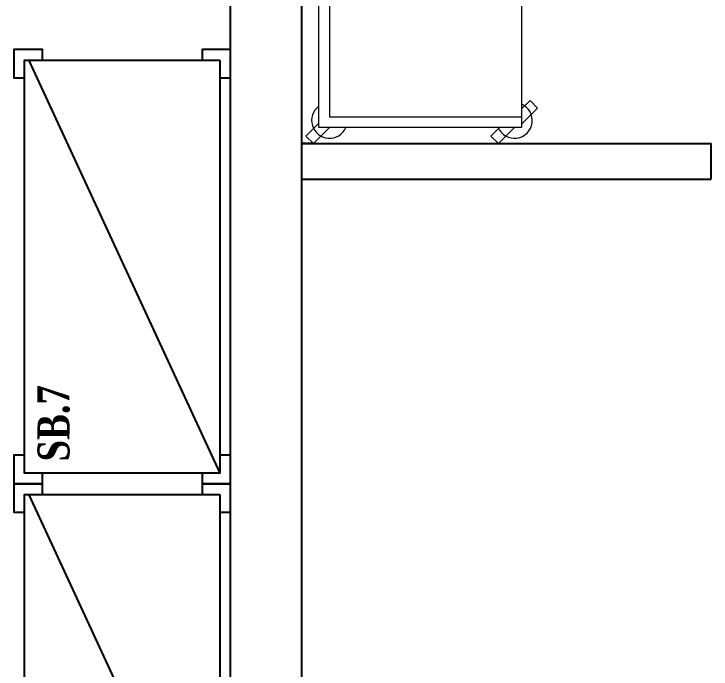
# Model space of a CAD drawing. Header units: millimetres. Extents: x 33350 to 35310, y -217097 to -211540.
# Drawn here: x 34317.6 to 34513.5, y -213794.1 to -213610.1 of the extents above; entities that cross this region are included whole.
import ezdxf
from ezdxf.enums import TextEntityAlignment as Align

# ---------------------------------------------------------------- set-up
doc = ezdxf.new("R2010")
doc.units = ezdxf.units.MM
doc.header["$LTSCALE"] = 60
doc.header["$MEASUREMENT"] = 0
doc.layers.add('-DWG_ANA', color=7, linetype='Continuous', lineweight=0)
doc.layers.add('_AR TEFRİS_Pen_No__116', color=121, linetype='Continuous', lineweight=13)
for name, color, linetype in [('BL-C', 140, 'Continuous'), ('BL-S', 42, 'Continuous'), ('TEFRIŞ', 223, 'Continuous')]:
    doc.layers.add(name, color=color, linetype=linetype)
doc.styles.add('ROMANS', font='ROMANSTW.SHX', dxfattribs={"width": 0.8})
doc.styles.add('TROMANS', font='ROMANSTW.SHX', dxfattribs={"width": 0.8})

# ---------------------------------------------------------------- blocks, each defined once
blk = doc.blocks.new('122XX61')
at = {"layer": 'BL-C', "color": 0, "linetype": 'Continuous'}
for points in [[(69423.13, 42489.3), (69423.13, 42484.3), (69420.13, 42484.3), (69420.13, 42492.3), (69428.13, 42492.3), (69428.13, 42489.3)], [(69477.99, 42489.3), (69472.99, 42489.3), (69472.99, 42492.3), (69480.99, 42492.3), (69480.99, 42484.3), (69477.99, 42484.3)], [(69423.13, 42489.3), (69423.13, 42373.3), (69477.99, 42373.3), (69477.99, 42489.3)], [(69423.13, 42373.3), (69428.13, 42373.3), (69428.13, 42370.3), (69420.13, 42370.3), (69420.13, 42378.3), (69423.13, 42378.3)], [(69477.99, 42373.3), (69477.99, 42378.3), (69480.99, 42378.3), (69480.99, 42370.3), (69472.99, 42370.3), (69472.99, 42373.3)]]:
    blk.add_lwpolyline(points, close=True, dxfattribs=at)
blk.add_lwpolyline([(69476.85, 42489.16), (69423.13, 42373.3)], dxfattribs=at)
blk = doc.blocks.new('1254')
at = {"layer": '_AR TEFRİS_Pen_No__116', "color": 252, "linetype": 'Continuous'}
for points in [[(65881.54, 42689.46), (65884.02, 42691.95), (65881.9, 42694.07), (65877.29, 42689.46)], [(65931.54, 42687.46), (65936.02, 42691.95), (65933.9, 42694.07), (65929.29, 42689.46)], [(65874.54, 42682.46), (65873.05, 42680.98), (65870.93, 42683.1), (65874.54, 42686.71)], [(65931.54, 42686.46), (65877.54, 42686.46), (65877.54, 42609.46), (65931.54, 42609.46)], [(65931.54, 42607.46), (65936.02, 42611.95), (65933.9, 42614.07), (65931.54, 42611.71)], [(65877.54, 42606.46), (65873.05, 42601.98), (65870.93, 42604.1), (65874.54, 42607.71)], [(65929.54, 42606.46), (65925.05, 42601.98), (65922.93, 42604.1), (65925.29, 42606.46)]]:
    blk.add_lwpolyline(points, dxfattribs=at)
for points in [[(65874.54, 42606.46), (65874.54, 42689.46), (65931.54, 42689.46), (65931.54, 42606.46)], [(65931.54, 42649.46), (65931.54, 42646.46), (65877.54, 42646.46), (65877.54, 42649.46)], [(65877.54, 42646.46), (65877.54, 42649.46), (65931.54, 42649.46), (65931.54, 42646.46)]]:
    blk.add_lwpolyline(points, close=True, dxfattribs=at)
for centre, start, end in [((65877.54, 42687.46), 23.5782, 233.1301), ((65929.54, 42687.46), 293.5782, 156.4218), ((65877.54, 42608.46), 126.8699, 336.4218), ((65929.54, 42608.46), 203.5782, 66.4218)]:
    blk.add_arc(centre, 5, start, end, dxfattribs=at)
at = {"layer": '_AR TEFRİS_Pen_No__116', "color": 252, "linetype": 'Continuous', "style": 'ROMANS', "width": 0.8}
blk.add_attdef('NO', text='', height=10, rotation=90, dxfattribs=at).set_placement((65922.54, 42667.46), align=Align.MIDDLE)

msp = doc.modelspace()

# ---------------------------------------------------------------- linework, layer by layer
at = {"layer": 'TEFRIŞ'}
for p, q in [((34378.49, -213864.09), (34378.49, -213274.09)), ((34398.49, -213924.09), (34398.49, -213274.09)), ((34401.78, -213646.56), (34398.49, -213646.56)), ((34398.49, -213646.56), (34513.49, -213646.56)), ((34513.49, -213656.56), (34513.49, -213646.56)), ((34398.49, -213656.56), (34513.49, -213656.56))]:
    msp.add_line(p, q, dxfattribs=at)

# ---------------------------------------------------------------- block references
at = {"layer": '-DWG_ANA', "xscale": -1}
for p in [(103798.62, -256112.39), (103798.62, -256234.39)]:
    msp.add_blockref('122XX61', p, dxfattribs=at)
at = {"layer": 'BL-S'}
msp.add_blockref('1254', (-31471.27, -256248.53), dxfattribs=at)

# ---------------------------------------------------------------- texts
at = {"layer": 'TEFRIŞ', "insert": (34324.24, -213735.84), "char_height": 9, "attachment_point": 1, "rotation": 90, "style": 'TROMANS'}
msp.add_mtext_dynamic_manual_height_columns('{\\fCentury|b1|i0|c162|p18;\\C7;SB.7}', width=46.9037, gutter_width=1103.38, heights=[0], dxfattribs=at)

doc.saveas('drawing.dxf')
